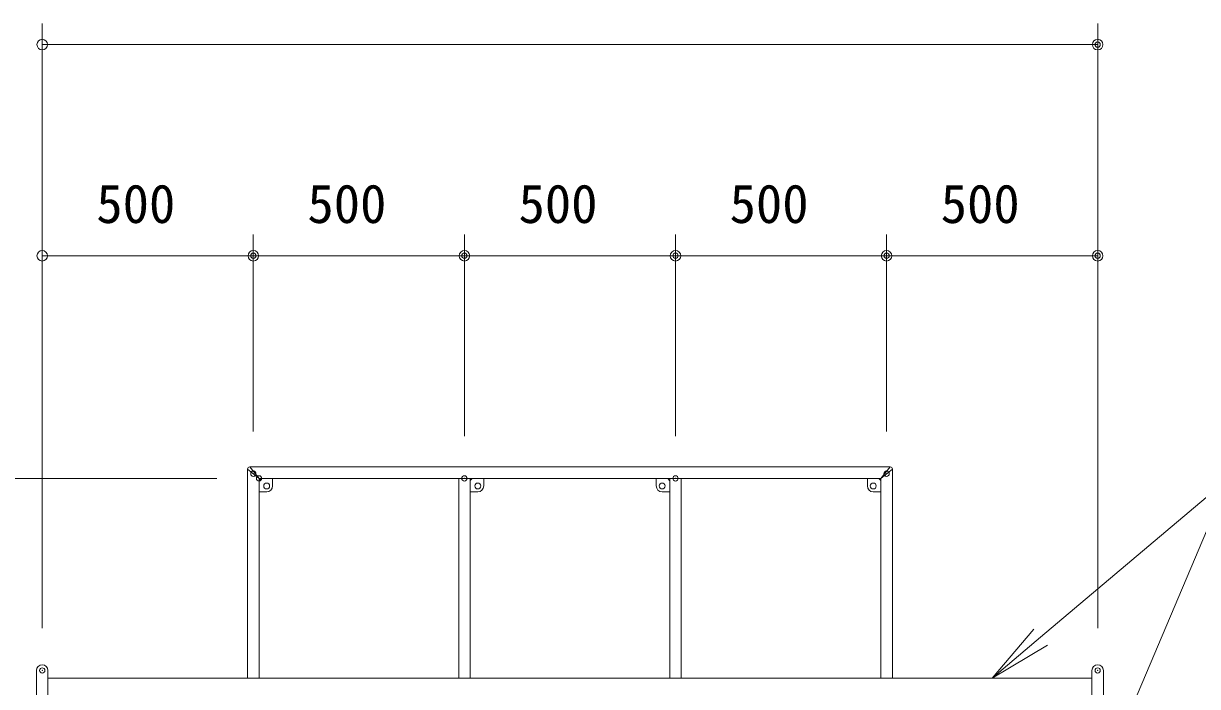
# Model space of a CAD drawing. Units: millimetres, scale not verified. Extents: x 0 to 420, y 0 to 297.
# Drawn here: x 54.8 to 110.4, y 116.6 to 148 of the extents above; entities that cross this region are included whole.
import ezdxf
from ezdxf.enums import TextEntityAlignment as Align

# ---------------------------------------------------------------- set-up
doc = ezdxf.new("R2010")
doc.units = ezdxf.units.MM
doc.header["$LTSCALE"] = 0.5
doc.header["$PDMODE"] = 32
doc.header["$PDSIZE"] = 0.25
doc.layers.add('LY_5', color=7, linetype='Continuous', lineweight=0)
doc.layers.add('LY_6', color=7, linetype='Continuous', lineweight=0)
doc.styles.add('ＭＳ ゴシック', font='')
doc.styles.get('ＭＳ ゴシック').set_extended_font_data('MS Gothic')

# ---------------------------------------------------------------- blocks, each defined once
blk = doc.blocks.new('-012-_DOTBLANK')
at = {"color": 7, "linetype": 'Continuous', "lineweight": 0}
blk.add_line((-0.5, 0), (-1, 0), dxfattribs=at)
blk.add_circle((0, 0), 0.5, dxfattribs=at)
blk = doc.blocks.new('-002-_U2')
at = {"color": 7, "linetype": 'Continuous', "lineweight": 0}
for p, q in [((-1, 0.1667), (0, 0)), ((0, 0), (-1, 0)), ((-1, -0.1667), (0, 0))]:
    blk.add_line(p, q, dxfattribs=at)

msp = doc.modelspace()

# ---------------------------------------------------------------- linework, layer by layer
at = {"layer": 'LY_5'}
for p, q in [((65.4331, 116.9679), (65.4331, 126.8679)), ((95.8771, 126.9679), (65.5331, 126.9679)), ((95.9771, 116.9679), (95.9771, 126.8679)), ((65.9771, 116.9679), (65.9771, 126.4239)), ((95.4331, 126.4239), (65.9771, 126.4239)), ((65.9771, 126.3156), (65.9771, 125.8039)), ((66.0712, 126.418), (65.983, 126.3297)), ((66.5971, 126.4239), (66.0854, 126.4239)), ((66.6171, 126.4039), (66.6171, 126.0639)), ((75.4331, 116.9679), (75.4331, 126.4239)), ((75.9771, 116.9679), (75.9771, 126.4239)), ((75.9771, 126.3156), (75.9771, 125.8039)), ((76.0712, 126.418), (75.983, 126.3297)), ((76.5971, 126.4239), (76.0854, 126.4239)), ((76.6171, 126.4039), (76.6171, 126.0639)), ((84.7931, 126.4039), (84.7931, 126.0639)), ((84.8131, 126.4239), (85.3248, 126.4239)), ((85.339, 126.418), (85.4272, 126.3297)), ((85.4331, 116.9679), (85.4331, 126.4239)), ((85.4331, 126.3156), (85.4331, 125.8039)), ((85.9771, 116.9679), (85.9771, 126.4239)), ((94.7931, 126.4039), (94.7931, 126.0639)), ((94.8131, 126.4239), (95.3248, 126.4239)), ((95.339, 126.418), (95.4272, 126.3297)), ((95.4331, 116.9679), (95.4331, 126.4239)), ((95.4331, 126.3156), (95.4331, 125.8039)), ((66.3371, 125.7839), (65.9971, 125.7839)), ((76.3371, 125.7839), (75.9971, 125.7839)), ((85.0731, 125.7839), (85.4131, 125.7839)), ((95.0731, 125.7839), (95.4131, 125.7839)), ((55.4331, 76.4619), (55.4331, 117.3279)), ((55.9771, 76.4619), (55.9771, 117.3279)), ((105.4331, 116.9679), (55.9771, 116.9679)), ((65.4331, 116.9679), (55.9771, 116.9679)), ((75.4331, 116.9679), (65.9771, 116.9679)), ((85.4331, 116.9679), (75.9771, 116.9679)), ((95.4331, 116.9679), (85.9771, 116.9679)), ((105.4331, 116.9679), (95.9771, 116.9679)), ((105.4331, 76.4619), (105.4331, 117.3279)), ((105.9771, 76.4619), (105.9771, 117.3279))]:
    msp.add_line(p, q, dxfattribs=at)
at = {"layer": 'LY_5', "color": 2, "lineweight": 18}
for p, q in [((65.9771, 126.4239), (65.4331, 126.8679)), ((65.5331, 126.9679), (65.9771, 126.4239)), ((95.4331, 126.4239), (95.8771, 126.9679)), ((95.4331, 126.4239), (95.9771, 126.8679))]:
    msp.add_line(p, q, dxfattribs=at)
at = {"layer": 'LY_5'}
for centre in [(66.3371, 126.0639), (76.3371, 126.0639), (85.0731, 126.0639), (95.0731, 126.0639)]:
    msp.add_circle(centre, 0.14, dxfattribs=at)
for centre, radius, start, end in [((65.5331, 126.8679), 0.1, 90, 180), ((95.8771, 126.8679), 0.1, 0, 90), ((65.9971, 126.3156), 0.02, 135, 180), ((66.0854, 126.4039), 0.02, 90, 135), ((66.5971, 126.4039), 0.02, 0, 90), ((75.9971, 126.3156), 0.02, 135, 180), ((76.0854, 126.4039), 0.02, 90, 135), ((76.5971, 126.4039), 0.02, 0, 90), ((84.8131, 126.4039), 0.02, 90, 180), ((85.3248, 126.4039), 0.02, 45, 90), ((85.4131, 126.3156), 0.02, 0, 45), ((94.8131, 126.4039), 0.02, 90, 180), ((95.3248, 126.4039), 0.02, 45, 90), ((95.4131, 126.3156), 0.02, 0, 45), ((65.9971, 125.8039), 0.02, 180, 270), ((66.3371, 126.0639), 0.28, 270, 0), ((75.9971, 125.8039), 0.02, 180, 270), ((76.3371, 126.0639), 0.28, 270, 0), ((85.0731, 126.0639), 0.28, 180, 270), ((85.4131, 125.8039), 0.02, 270, 0), ((95.0731, 126.0639), 0.28, 180, 270), ((95.4131, 125.8039), 0.02, 270, 0), ((55.7051, 117.3279), 0.272, 0, 180), ((105.7051, 117.3279), 0.272, 0, 180)]:
    msp.add_arc(centre, radius, start, end, dxfattribs=at)
at = {"layer": 'LY_6'}
for p, q in [((55.7051, 119.3279), (55.7051, 147.9679)), ((105.7051, 119.3279), (105.7051, 147.9679)), ((55.7051, 146.9679), (105.7051, 146.9679)), ((55.7051, 119.3279), (55.7051, 137.9679)), ((65.7051, 128.6459), (65.7051, 137.9679)), ((65.7051, 128.6459), (65.7051, 137.9679)), ((75.7051, 128.4239), (75.7051, 137.9679)), ((75.7051, 128.4239), (75.7051, 137.9679)), ((85.7051, 128.4239), (85.7051, 137.9679)), ((85.7051, 128.4239), (85.7051, 137.9679)), ((95.7051, 128.6459), (95.7051, 137.9679)), ((95.7051, 128.6459), (95.7051, 137.9679)), ((105.7051, 119.3279), (105.7051, 137.9679)), ((55.7051, 136.9679), (65.7051, 136.9679)), ((65.7051, 136.9679), (75.7051, 136.9679)), ((75.7051, 136.9679), (85.7051, 136.9679)), ((85.7051, 136.9679), (95.7051, 136.9679)), ((95.7051, 136.9679), (105.7051, 136.9679)), ((63.9771, 126.4239), (34.4331, 126.4239)), ((63.9771, 126.4239), (44.4331, 126.4239)), ((102.9978, 118.9027), (111.9097, 126.4239)), ((107.1448, 115.1473), (111.9097, 126.4239))]:
    msp.add_line(p, q, dxfattribs=at)
for p in [(105.7051, 146.9679), (65.7051, 136.9679), (75.7051, 136.9679), (85.7051, 136.9679), (95.7051, 136.9679), (105.7051, 136.9679), (65.7051, 126.6459), (65.7051, 126.6459), (65.9771, 126.4239), (65.9771, 126.4239), (75.7051, 126.4239), (75.7051, 126.4239), (85.7051, 126.4239), (85.7051, 126.4239), (95.7051, 126.6459), (95.7051, 126.6459), (55.7051, 117.3279), (55.7051, 117.3279), (105.7051, 117.3279), (105.7051, 117.3279)]:
    msp.add_point(p, dxfattribs=at)

# ---------------------------------------------------------------- block references
for name, p, xscale, yscale, rotation in [('-012-_DOTBLANK', (55.7051, 146.9679), 0.5, 0.5, 180), ('-012-_DOTBLANK', (55.7051, 136.9679), 0.5, 0.5, 180), ('-012-_DOTBLANK', (65.7051, 136.9679), 0.5, 0.5, 180), ('-012-_DOTBLANK', (75.7051, 136.9679), 0.5, 0.5, 180), ('-012-_DOTBLANK', (85.7051, 136.9679), 0.5, 0.5, 180), ('-012-_DOTBLANK', (95.7051, 136.9679), 0.5, 0.5, 180), ('-002-_U2', (100.7051, 116.9679), 3, 3, 220.16222)]:
    msp.add_blockref(name, p, dxfattribs=dict(at, xscale=xscale, yscale=yscale, rotation=rotation))
at = {"layer": 'LY_6', "xscale": 0.5, "yscale": 0.5}
for p in [(105.7051, 146.9679), (65.7051, 136.9679), (75.7051, 136.9679), (85.7051, 136.9679), (95.7051, 136.9679), (105.7051, 136.9679)]:
    msp.add_blockref('-012-_DOTBLANK', p, dxfattribs=at)

# ---------------------------------------------------------------- texts
at = {"layer": 'LY_6', "style": 'ＭＳ ゴシック'}
for p in [(58.2681, 137.9679), (68.2681, 137.9679), (78.2681, 137.9679), (88.2681, 137.9679), (98.2681, 137.9679)]:
    msp.add_text('500', height=1.833, dxfattribs=at).set_placement(p, align=Align.BOTTOM_LEFT)

doc.saveas('drawing.dxf')
